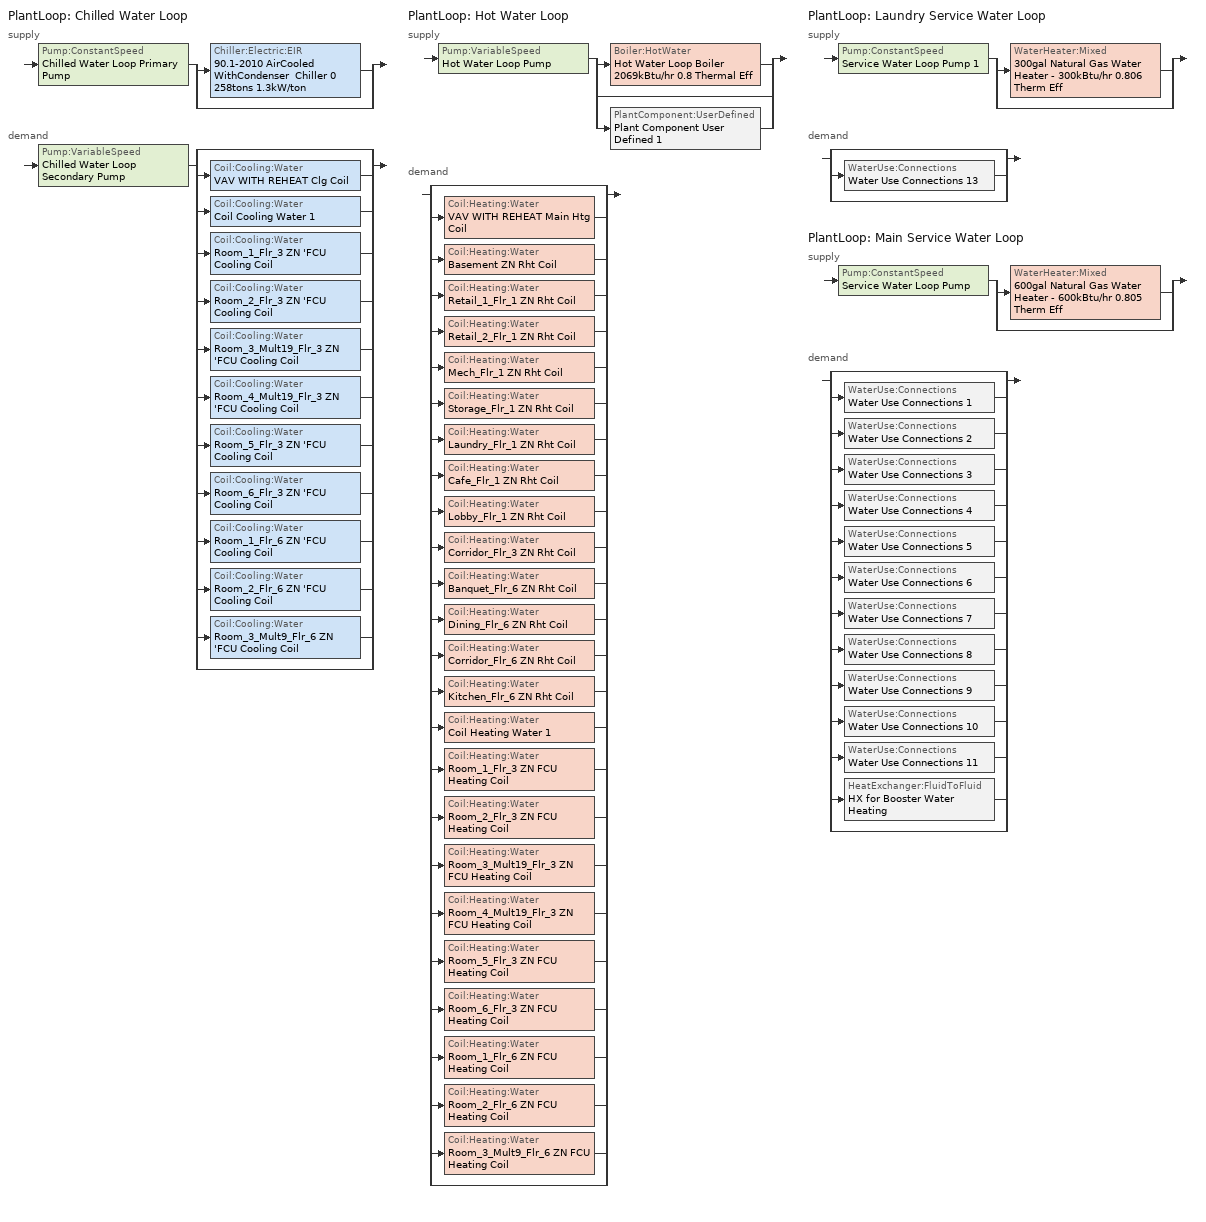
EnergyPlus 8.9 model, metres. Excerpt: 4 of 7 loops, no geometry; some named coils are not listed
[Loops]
PlantLoop 'Chilled Water Loop'
 supply: Pump:ConstantSpeed 'Chilled Water Loop Primary Pump' > split
  | Chiller:Electric:EIR '90.1-2010 AirCooled WithCondenser  Chiller 0 258tons 1.3kW/ton'
  | bypass
 demand: Pump:VariableSpeed 'Chilled Water Loop Secondary Pump' > split
  | bypass
  | Coil:Cooling:Water 'VAV WITH REHEAT Clg Coil'
  | Coil:Cooling:Water 'Coil Cooling Water 1'
  | Coil:Cooling:Water 'Room_1_Flr_3 ZN 'FCU Cooling Coil'
  | Coil:Cooling:Water 'Room_2_Flr_3 ZN 'FCU Cooling Coil'
  | Coil:Cooling:Water 'Room_3_Mult19_Flr_3 ZN 'FCU Cooling Coil'
  | Coil:Cooling:Water 'Room_4_Mult19_Flr_3 ZN 'FCU Cooling Coil'
  | Coil:Cooling:Water 'Room_5_Flr_3 ZN 'FCU Cooling Coil'
  | Coil:Cooling:Water 'Room_6_Flr_3 ZN 'FCU Cooling Coil'
  | Coil:Cooling:Water 'Room_1_Flr_6 ZN 'FCU Cooling Coil'
  | Coil:Cooling:Water 'Room_2_Flr_6 ZN 'FCU Cooling Coil'
  | Coil:Cooling:Water 'Room_3_Mult9_Flr_6 ZN 'FCU Cooling Coil'
  | bypass
PlantLoop 'Hot Water Loop'
 supply: Pump:VariableSpeed 'Hot Water Loop Pump' > split
  | Boiler:HotWater 'Hot Water Loop Boiler 2069kBtu/hr 0.8 Thermal Eff'
  | bypass
  | PlantComponent:UserDefined 'Plant Component User Defined 1'
 demand: split
  | bypass
  | Coil:Heating:Water 'VAV WITH REHEAT Main Htg Coil'
  | Coil:Heating:Water 'Basement ZN Rht Coil'
  | Coil:Heating:Water 'Retail_1_Flr_1 ZN Rht Coil'
  | Coil:Heating:Water 'Retail_2_Flr_1 ZN Rht Coil'
  | Coil:Heating:Water 'Mech_Flr_1 ZN Rht Coil'
  | Coil:Heating:Water 'Storage_Flr_1 ZN Rht Coil'
  | Coil:Heating:Water 'Laundry_Flr_1 ZN Rht Coil'
  | Coil:Heating:Water 'Cafe_Flr_1 ZN Rht Coil'
  | Coil:Heating:Water 'Lobby_Flr_1 ZN Rht Coil'
  | Coil:Heating:Water 'Corridor_Flr_3 ZN Rht Coil'
  | Coil:Heating:Water 'Banquet_Flr_6 ZN Rht Coil'
  | Coil:Heating:Water 'Dining_Flr_6 ZN Rht Coil'
  | Coil:Heating:Water 'Corridor_Flr_6 ZN Rht Coil'
  | Coil:Heating:Water 'Kitchen_Flr_6 ZN Rht Coil'
  | Coil:Heating:Water 'Coil Heating Water 1'
  | Coil:Heating:Water 'Room_1_Flr_3 ZN FCU Heating Coil'
  | Coil:Heating:Water 'Room_2_Flr_3 ZN FCU Heating Coil'
  | Coil:Heating:Water 'Room_3_Mult19_Flr_3 ZN FCU Heating Coil'
  | Coil:Heating:Water 'Room_4_Mult19_Flr_3 ZN FCU Heating Coil'
  | Coil:Heating:Water 'Room_5_Flr_3 ZN FCU Heating Coil'
  | Coil:Heating:Water 'Room_6_Flr_3 ZN FCU Heating Coil'
  | Coil:Heating:Water 'Room_1_Flr_6 ZN FCU Heating Coil'
  | Coil:Heating:Water 'Room_2_Flr_6 ZN FCU Heating Coil'
  | Coil:Heating:Water 'Room_3_Mult9_Flr_6 ZN FCU Heating Coil'
  | bypass
PlantLoop 'Laundry Service Water Loop'
 supply: Pump:ConstantSpeed 'Service Water Loop Pump 1' > split
  | WaterHeater:Mixed '300gal Natural Gas Water Heater - 300kBtu/hr 0.806 Therm Eff'
  | bypass
 demand: split
  | bypass
  | WaterUse:Connections 'Water Use Connections 13'
  | bypass
PlantLoop 'Main Service Water Loop'
 supply: Pump:ConstantSpeed 'Service Water Loop Pump' > split
  | WaterHeater:Mixed '600gal Natural Gas Water Heater - 600kBtu/hr 0.805 Therm Eff'
  | bypass
 demand: split
  | bypass
  | WaterUse:Connections 'Water Use Connections 1'
  | WaterUse:Connections 'Water Use Connections 2'
  | WaterUse:Connections 'Water Use Connections 3'
  | WaterUse:Connections 'Water Use Connections 4'
  | WaterUse:Connections 'Water Use Connections 5'
  | WaterUse:Connections 'Water Use Connections 6'
  | WaterUse:Connections 'Water Use Connections 7'
  | WaterUse:Connections 'Water Use Connections 8'
  | WaterUse:Connections 'Water Use Connections 9'
  | WaterUse:Connections 'Water Use Connections 10'
  | WaterUse:Connections 'Water Use Connections 11'
  | HeatExchanger:FluidToFluid 'HX for Booster Water Heating'
  | bypass
[Sizing:Plant] Sizing Option=NonCoincident; Zone Timesteps in Averaging Window=1; Coincident Sizing Factor Mode=None
Name | Loop Type | Design Loop Exit Temperature {C} | Loop Design Temperature Difference {deltaC}
Chilled Water Loop | Cooling | 6.66667 | 5.61111
Hot Water Loop | Heating | 60 | 11.1111
Laundry Service Water Loop; Main Service Water Loop | Heating | 60 | 5
[ZoneHVAC:FourPipeFanCoil] Availability Schedule=Always On Discrete; Capacity Control Method=CyclingFan; Maximum Supply Air Flow Rate {m3/s}=Autosize; Maximum Outdoor Air Flow Rate {m3/s}=0; Maximum Cold Water Flow Rate {m3/s}=Autosize; Maximum Hot Water Flow Rate {m3/s}=Autosize; Minimum Supply Air Temperature in Cooling Mode {C}=Autosize; Maximum Supply Air Temperature in Heating Mode {C}=Autosize
Name | Supply Air Fan | Cooling Coil | Heating Coil
Room_1_Flr_3 ZN FCU | Room_1_Flr_3 ZN Fan Coil fan | Room_1_Flr_3 ZN 'FCU Cooling Coil | Room_1_Flr_3 ZN FCU Heating Coil
Room_1_Flr_6 ZN FCU | Room_1_Flr_6 ZN Fan Coil fan | Room_1_Flr_6 ZN 'FCU Cooling Coil | Room_1_Flr_6 ZN FCU Heating Coil
Room_2_Flr_3 ZN FCU | Room_2_Flr_3 ZN Fan Coil fan | Room_2_Flr_3 ZN 'FCU Cooling Coil | Room_2_Flr_3 ZN FCU Heating Coil
Room_2_Flr_6 ZN FCU | Room_2_Flr_6 ZN Fan Coil fan | Room_2_Flr_6 ZN 'FCU Cooling Coil | Room_2_Flr_6 ZN FCU Heating Coil
Room_3_Mult19_Flr_3 ZN FCU | Room_3_Mult19_Flr_3 ZN Fan Coil fan | Room_3_Mult19_Flr_3 ZN 'FCU Cooling Coil | Room_3_Mult19_Flr_3 ZN FCU Heating Coil
Room_3_Mult9_Flr_6 ZN FCU | Room_3_Mult9_Flr_6 ZN Fan Coil fan | Room_3_Mult9_Flr_6 ZN 'FCU Cooling Coil | Room_3_Mult9_Flr_6 ZN FCU Heating Coil
Room_4_Mult19_Flr_3 ZN FCU | Room_4_Mult19_Flr_3 ZN Fan Coil fan | Room_4_Mult19_Flr_3 ZN 'FCU Cooling Coil | Room_4_Mult19_Flr_3 ZN FCU Heating Coil
Room_5_Flr_3 ZN FCU | Room_5_Flr_3 ZN Fan Coil fan | Room_5_Flr_3 ZN 'FCU Cooling Coil | Room_5_Flr_3 ZN FCU Heating Coil
Room_6_Flr_3 ZN FCU | Room_6_Flr_3 ZN Fan Coil fan | Room_6_Flr_3 ZN 'FCU Cooling Coil | Room_6_Flr_3 ZN FCU Heating Coil
[Fan:OnOff] Availability Schedule=Always On Discrete; Fan Total Efficiency=0.1595; Pressure Rise {Pa}=270.9; Maximum Flow Rate {m3/s}=Autosize; Motor Efficiency=0.29; Motor In Airstream Fraction=1
Name | Fan Power Ratio Function of Speed Ratio Curve | Fan Efficiency Ratio Function of Speed Ratio Curve
Room_1_Flr_3 ZN Fan Coil fan | Fan On Off Power Curve | Fan On Off Efficiency Curve
Room_1_Flr_6 ZN Fan Coil fan | Fan On Off Power Curve 6 | Fan On Off Efficiency Curve 6
Room_2_Flr_3 ZN Fan Coil fan | Fan On Off Power Curve 1 | Fan On Off Efficiency Curve 1
Room_2_Flr_6 ZN Fan Coil fan | Fan On Off Power Curve 7 | Fan On Off Efficiency Curve 7
Room_3_Mult19_Flr_3 ZN Fan Coil fan | Fan On Off Power Curve 2 | Fan On Off Efficiency Curve 2
Room_3_Mult9_Flr_6 ZN Fan Coil fan | Fan On Off Power Curve 8 | Fan On Off Efficiency Curve 8
Room_4_Mult19_Flr_3 ZN Fan Coil fan | Fan On Off Power Curve 3 | Fan On Off Efficiency Curve 3
Room_5_Flr_3 ZN Fan Coil fan | Fan On Off Power Curve 4 | Fan On Off Efficiency Curve 4
Room_6_Flr_3 ZN Fan Coil fan | Fan On Off Power Curve 5 | Fan On Off Efficiency Curve 5
[Coil:Cooling:Water] Availability Schedule=Always On Discrete; Design Water Flow Rate {m3/s}=Autosize; Design Air Flow Rate {m3/s}=Autosize; Design Inlet Water Temperature {C}=Autosize; Design Inlet Air Temperature {C}=Autosize; Design Outlet Air Temperature {C}=Autosize; Design Inlet Air Humidity Ratio {kgWater/kgDryAir}=Autosize; Design Outlet Air Humidity Ratio {kgWater/kgDryAir}=Autosize; Type of Analysis=SimpleAnalysis; Heat Exchanger Configuration=CrossFlow
Room_1_Flr_3 ZN 'FCU Cooling Coil; Room_1_Flr_6 ZN 'FCU Cooling Coil; Room_2_Flr_3 ZN 'FCU Cooling Coil; Room_2_Flr_6 ZN 'FCU Cooling Coil; Room_3_Mult19_Flr_3 ZN 'FCU Cooling Coil; Room_3_Mult9_Flr_6 ZN 'FCU Cooling Coil; Room_4_Mult19_Flr_3 ZN 'FCU Cooling Coil; Room_5_Flr_3 ZN 'FCU Cooling Coil; Room_6_Flr_3 ZN 'FCU Cooling Coil
[Coil:Heating:Water] Availability Schedule=Always On Discrete; U-Factor Times Area Value {W/K}=Autosize; Maximum Water Flow Rate {m3/s}=Autosize; Performance Input Method=UFactorTimesAreaAndDesignWaterFlowRate; Rated Capacity {W}=Autosize; Rated Ratio for Air and Water Convection=0.5
Name | Rated Inlet Water Temperature {C} | Rated Inlet Air Temperature {C} | Rated Outlet Water Temperature {C} | Rated Outlet Air Temperature {C}
Banquet_Flr_6 ZN Rht Coil; Basement ZN Rht Coil; Cafe_Flr_1 ZN Rht Coil; Corridor_Flr_3 ZN Rht Coil; Corridor_Flr_6 ZN Rht Coil; Dining_Flr_6 ZN Rht Coil; Kitchen_Flr_6 ZN Rht Coil; Laundry_Flr_1 ZN Rht Coil; Lobby_Flr_1 ZN Rht Coil; Mech_Flr_1 ZN Rht Coil; Retail_1_Flr_1 ZN Rht Coil; Retail_2_Flr_1 ZN Rht Coil; Storage_Flr_1 ZN Rht Coil | 82.2222 | 16.6667 | 71.1111 | 32.2222
Room_1_Flr_3 ZN FCU Heating Coil; Room_1_Flr_6 ZN FCU Heating Coil; Room_2_Flr_3 ZN FCU Heating Coil; Room_2_Flr_6 ZN FCU Heating Coil; Room_3_Mult19_Flr_3 ZN FCU Heating Coil; Room_3_Mult9_Flr_6 ZN FCU Heating Coil; Room_4_Mult19_Flr_3 ZN FCU Heating Coil; Room_5_Flr_3 ZN FCU Heating Coil; Room_6_Flr_3 ZN FCU Heating Coil | 82.2 | 16.6 | 71.1 | 32.2
[Pump:VariableSpeed] Design Maximum Flow Rate {m3/s}=Autosize; Design Power Consumption {W}=Autosize; Fraction of Motor Inefficiencies to Fluid Stream=0; Coefficient 1 of the Part Load Performance Curve=0; Design Minimum Flow Rate {m3/s}=0; Pump Control Type=Intermittent; Skin Loss Radiative Fraction=0.5; Design Power Sizing Method=PowerPerFlowPerPressure; Design Electric Power per Unit Flow Rate {W/(m3/s)}=348701.1; Design Shaft Power per Unit Flow Rate per Unit Head {W/((m3/s)-Pa)}=1.28205; Design Minimum Flow Rate Fraction=0
Name | Design Pump Head {Pa} | Motor Efficiency | Coefficient 2 of the Part Load Performance Curve | Coefficient 3 of the Part Load Performance Curve | Coefficient 4 of the Part Load Performance Curve
Chilled Water Loop Secondary Pump | 134508 | 0.917 | 0.0205 | 0.4101 | 0.5753
Hot Water Loop Pump | 179344 | 0.895 | 1 | 0 | 0
[Pump:ConstantSpeed] Design Flow Rate {m3/s}=Autosize; Design Power Consumption {W}=Autosize; Fraction of Motor Inefficiencies to Fluid Stream=0; Pump Control Type=Intermittent; Design Power Sizing Method=PowerPerFlowPerPressure; Design Electric Power per Unit Flow Rate {W/(m3/s)}=348701.1; Design Shaft Power per Unit Flow Rate per Unit Head {W/((m3/s)-Pa)}=1.28205
Name | Design Pump Head {Pa} | Motor Efficiency
Chilled Water Loop Primary Pump | 44836 | 0.895
Service Water Loop Pump 1 | 0.001 | 0.855
Service Water Loop Pump | 29891 | 0.855
[Boiler:HotWater]
Hot Water Loop Boiler 2069kBtu/hr 0.8 Thermal Eff: Fuel Type=NaturalGas; Nominal Capacity {W}=Autosize; Nominal Thermal Efficiency=0.8; Efficiency Curve Temperature Evaluation Variable=LeavingBoiler; Normalized Boiler Efficiency Curve=Boiler with No Minimum Turndown; Design Water Outlet Temperature {C}=81; Design Water Flow Rate {m3/s}=Autosize; Minimum Part Load Ratio=0; Maximum Part Load Ratio=1.2; Optimum Part Load Ratio=1; Water Outlet Upper Temperature Limit {C}=95; Boiler Flow Mode=LeavingSetpointModulated; Parasitic Electric Load {W}=0; Sizing Factor=1.2
[Chiller:Electric:EIR]
90.1-2010 AirCooled WithCondenser  Chiller 0 258tons 1.3kW/ton: Reference Capacity {W}=Autosize; Reference COP {W/W}=2.80239; Reference Leaving Chilled Water Temperature {C}=6.66667; Reference Entering Condenser Fluid Temperature {C}=35; Reference Chilled Water Flow Rate {m3/s}=Autosize; Reference Condenser Fluid Flow Rate {m3/s}=Autosize; Cooling Capacity Function of Temperature Curve=AirCooled_Chiller_2010_PathA_CAPFT; Electric Input to Cooling Output Ratio Function of Temperature Curve=AirCooled_Chiller_2010_PathA_EIRFT; Electric Input to Cooling Output Ratio Function of Part Load Ratio Curve=AirCooled_Chiller_AllCapacities_2004_2010_EIRFPLR; Minimum Part Load Ratio=0.15; Maximum Part Load Ratio=1; Optimum Part Load Ratio=1; Minimum Unloading Ratio=0.25; Condenser Type=AirCooled; Condenser Fan Power Ratio {W/W}=0; Fraction of Compressor Electric Consumption Rejected by Condenser=1; Leaving Chilled Water Lower Temperature Limit {C}=2.22222; Chiller Flow Mode=ConstantFlow; Sizing Factor=1
[HeatExchanger:FluidToFluid]
HX for Booster Water Heating: Loop Demand Side Design Flow Rate {m3/s}=Autosize; Loop Supply Side Design Flow Rate {m3/s}=Autosize; Heat Exchange Model Type=Ideal; Heat Exchanger U-Factor Times Area Value {W/K}=Autosize; Control Type=UncontrolledOn; Minimum Temperature Difference to Activate Heat Exchanger {deltaC}=0.01; Heat Transfer Metering End Use Type=LoopToLoop; Component Override Cooling Control Temperature Mode=Loop; Sizing Factor=1; Operation Minimum Temperature Limit {C}=0; Operation Maximum Temperature Limit {C}=100
[WaterHeater:Mixed] Deadband Temperature Difference {deltaC}=2; Maximum Temperature Limit {C}=82.2222; Heater Control Type=Cycle; Heater Ignition Minimum Flow Rate {m3/s}=0; Heater Ignition Delay {s}=0; Heater Fuel Type=NaturalGas; Off Cycle Parasitic Fuel Type=NaturalGas; Off Cycle Parasitic Heat Fraction to Tank=0.8; On Cycle Parasitic Fuel Type=NaturalGas; On Cycle Parasitic Heat Fraction to Tank=0; Ambient Temperature Indicator=Schedule; Off Cycle Loss Fraction to Zone=1; On Cycle Loss Fraction to Zone=1; Use Side Effectiveness=1; Source Side Effectiveness=1; Use Side Design Flow Rate {m3/s}=Autosize; Source Side Design Flow Rate {m3/s}=Autosize; Indirect Water Heating Recovery Time {hr}=1.5; Source Side Flow Control Mode=IndirectHeatPrimarySetpoint
Name | Tank Volume {m3} | Setpoint Temperature Schedule | Heater Maximum Capacity {W} | Heater Thermal Efficiency | Off Cycle Parasitic Fuel Consumption Rate {W} | On Cycle Parasitic Fuel Consumption Rate {W} | Ambient Temperature Schedule | Off Cycle Loss Coefficient to Ambient Temperature {W/K} | On Cycle Loss Coefficient to Ambient Temperature {W/K}
300gal Natural Gas Water Heater - 300kBtu/hr 0.806 Therm Eff | 1.13562 | Service Water Loop Temp - 140F 1 | 87921.3 | 0.806081 | 0 | 0 | Water Heater Ambient Temp Schedule - 70F 2 | 13.7474 | 13.7474
600gal Natural Gas Water Heater - 600kBtu/hr 0.805 Therm Eff | 2.27125 | Service Water Loop Temp - 140F | 175843 | 0.804593 | 2301 | 2301 | Water Heater Ambient Temp Schedule - 70F | 20.7661 | 20.7661
[PlantLoop] Fluid Type=Water; Maximum Loop Flow Rate {m3/s}=Autosize; Minimum Loop Flow Rate {m3/s}=0; Plant Loop Volume {m3}=Autocalculate; Plant Loop Demand Calculation Scheme=SingleSetpoint
Name | Plant Equipment Operation Scheme | Maximum Loop Temperature {C} | Minimum Loop Temperature {C} | Load Distribution Scheme | Common Pipe Simulation
Chilled Water Loop | Chilled Water Loop Operation Schemes | 98 | 1 | Optimal | CommonPipe
Hot Water Loop | Hot Water Loop Operation Schemes | 100 | 10 | SequentialLoad
Laundry Service Water Loop | Laundry Service Water Loop Operation Schemes | 60 | 10 | Optimal
Main Service Water Loop | Main Service Water Loop Operation Schemes | 60 | 10 | Optimal
[PlantEquipmentList]
Chilled Water Loop Cooling Equipment List: 90.1-2010 AirCooled WithCondenser  Chiller 0 258tons 1.3kW/ton
Plant Equipment Operation Heating Load 1 equipment list 1: Plant Component User Defined 1, Hot Water Loop Boiler 2069kBtu/hr 0.8 Thermal Eff
Laundry Service Water Loop Heating Equipment List: 300gal Natural Gas Water Heater - 300kBtu/hr 0.806 Therm Eff
Main Service Water Loop Heating Equipment List: 600gal Natural Gas Water Heater - 600kBtu/hr 0.805 Therm Eff
Service Water Loop Heating Equipment List: HX for Booster Water Heating, 6.0gal Electricity Booster Water Heater - 27kBtu/hr 1.0 Therm Eff
[PlantEquipmentOperation:CoolingLoad]
Chilled Water Loop Cooling Operation Scheme: Load Range 1 Lower Limit {W}=0; Load Range 1 Upper Limit {W}=1000000000; Range 1 Equipment List=Chilled Water Loop Cooling Equipment List
[PlantEquipmentOperation:HeatingLoad] Load Range 1 Lower Limit {W}=0
Name | Load Range 1 Upper Limit {W} | Range 1 Equipment List
Plant Equipment Operation Heating Load 1 | 10000000000000 | Plant Equipment Operation Heating Load 1 equipment list 1
Laundry Service Water Loop Heating Operation Scheme | 1000000000 | Laundry Service Water Loop Heating Equipment List
Main Service Water Loop Heating Operation Scheme | 1000000000 | Main Service Water Loop Heating Equipment List
Service Water Loop Heating Operation Scheme | 1000000000 | Service Water Loop Heating Equipment List
[PlantEquipmentOperationSchemes] Control Scheme 1 Schedule=Always On Discrete
Name | Control Scheme 1
Chilled Water Loop Operation Schemes | Chilled Water Loop Cooling Operation Scheme
Hot Water Loop Operation Schemes | Plant Equipment Operation Heating Load 1
Laundry Service Water Loop Operation Schemes | Laundry Service Water Loop Heating Operation Scheme
Main Service Water Loop Operation Schemes | Main Service Water Loop Heating Operation Scheme
[EnergyManagementSystem:Actuator] Actuated Component Unique=Plant Component User Defined 1; Actuated Component Type=Plant Connection 1
Name | Actuated Component Control Type
PCUD_Cap_Max | Maximum Loading Capacity
PCUD_Cap_Min | Minimum Loading Capacity
PCUD_Cap_Opt | Optimal Loading Capacity
PCUD_Mdot_Max | Maximum Mass Flow Rate
PCUD_Mdot_Min | Minimum Mass Flow Rate
PCUD_Mdot_Request | Mass Flow Rate
PCUD_Tout | Outlet Temperature
PCUD_Vdot_Design | Design Volume Flow Rate
[EnergyManagementSystem:ProgramCallingManager]
PCUD_InitProgramCallingManager: UserDefinedComponentModel; PCUD_InitProgram
PCUD_SimProgramCallingManager: UserDefinedComponentModel; PCUD_SimProgram
[EnergyManagementSystem:Program]
PCUD_InitProgram: SET LoopExitTemp = 82.22; SET LoopDeltaTemp = 4.0; SET CP = @CPCW LoopExitTemp; SET rho = @RhoH2O LoopExitTemp; SET PCUD_Vdot_Design = 0.5; SET PCUD_Mdot_Min = 0.0; SET PCUD_Mdot_Max = PCUD_Vdot_Design * rho; SET PCUD_Cap = CP * rho * LoopDeltaTemp * 0.5; SET PCUD_Cap_Min = 0.0; SET PCUD_Cap_Max = PCUD_Cap; SET PCUD_Cap_Opt = 0.9 * PCUD_Cap
PCUD_SimProgram: SET dummy = PCUD_Tin; SET PCUD_Tout = 82.22; Set PCUD_Tout = PCUD_Tin + (Qdot / (0.5 * 4181.0)); SET PCUD_Mdot_Request = 0.5
[EnergyManagementSystem:InternalVariable]
PCUD_Tin: Internal Data Index Key=Plant Component User Defined 1; Internal Data Type=Inlet Temperature for Plant Connection 1
[PlantComponent:UserDefined]
Plant Component User Defined 1: Number of Plant Loop Connections=1; Plant Connection 1 Loading Mode=MeetsLoadWithNominalCapacityHiOutLimit; Plant Connection 1 Loop Flow Request Mode=NeedsFlowIfLoopOn; Plant Connection 1 Initialization Program Calling Manager=PCUD_InitProgramCallingManager; Plant Connection 1 Simulation Program Calling Manager=PCUD_SimProgramCallingManager
[SetpointManager:Scheduled] Control Variable=Temperature
Name | Schedule
Chilled water loop setpoint manager | Chilled Water Loop Temp - 44F
Hot water loop setpoint manager | Hot Water Loop Temp - 140F
Service hot water setpoint manager 1 | Service Water Loop Temp - 140F 1
Service hot water setpoint manager | Service Water Loop Temp - 140F
Hot water booster setpoint manager | Service Water Booster Temp - 180.00000000000006F
[WaterUse:Equipment]
Name | Peak Flow Rate {m3/s} | Flow Rate Fraction Schedule | Target Temperature Schedule | Sensible Fraction Schedule | Latent Fraction Schedule
Laundry Service Water Use 30.6gal/min | 0.00193056 | HotelLarge LAUNDRY_SWH_SCH | Mixed Water At Faucet Temp - 140F | Fraction Sensible - 0.2 | Fraction Latent - 0.05
Room_1_flr_3 Service Water Use 0.08gal/min | 5.25789e-06 | HotelLarge GuestRoom_SWH_Sch | Schedule Ruleset 5 | Schedule Ruleset 3 | Schedule Ruleset 4
Room_2_flr_3 Service Water Use 0.08gal/min | 5.25727e-06 | HotelLarge GuestRoom_SWH_Sch | Schedule Ruleset 8 | Schedule Ruleset 6 | Schedule Ruleset 7
Room_5_flr_3 Service Water Use 0.08gal/min | 5.25789e-06 | HotelLarge GuestRoom_SWH_Sch | Schedule Ruleset 11 | Schedule Ruleset 9 | Schedule Ruleset 10
Room_6_flr_3 Service Water Use 0.08gal/min | 5.25727e-06 | HotelLarge GuestRoom_SWH_Sch | Schedule Ruleset 14 | Schedule Ruleset 12 | Schedule Ruleset 13
Room_3_mult19_flr_3 Service Water Use 1.58gal/min | 9.98824e-05 | HotelLarge GuestRoom_SWH_Sch | Schedule Ruleset 17 | Schedule Ruleset 15 | Schedule Ruleset 16
Room_4_mult19_flr_3 Service Water Use 1.58gal/min | 9.99097e-05 | HotelLarge GuestRoom_SWH_Sch | Schedule Ruleset 20 | Schedule Ruleset 18 | Schedule Ruleset 19
Room_1_flr_6 Service Water Use 0.02gal/min | 1.31447e-06 | HotelLarge GuestRoom_SWH_Sch | Schedule Ruleset 23 | Schedule Ruleset 21 | Schedule Ruleset 22
Room_2_flr_6 Service Water Use 0.02gal/min | 1.31432e-06 | HotelLarge GuestRoom_SWH_Sch | Schedule Ruleset 26 | Schedule Ruleset 24 | Schedule Ruleset 25
Room_3_mult9_flr_6 Service Water Use 0.19gal/min | 1.18314e-05 | HotelLarge GuestRoom_SWH_Sch | Schedule Ruleset 29 | Schedule Ruleset 27 | Schedule Ruleset 28
Kitchen_flr_6 Service Water Use 2.22gal/min | 0.000139845 | HotelLarge BLDG_SWH_SCH | Schedule Ruleset 32 | Schedule Ruleset 30 | Schedule Ruleset 31
Laundry_flr_1 Service Water Use 2.61gal/min | 0.000164667 | HotelLarge LaundryRoom_SWH_Sch_Post2004 | Schedule Ruleset 35 | Schedule Ruleset 33 | Schedule Ruleset 34
[WaterUse:Connections]
Name | Water Use Equipment 1
Water Use Connections 13 | Laundry Service Water Use 30.6gal/min
Water Use Connections 1 | Room_1_flr_3 Service Water Use 0.08gal/min
Water Use Connections 2 | Room_2_flr_3 Service Water Use 0.08gal/min
Water Use Connections 3 | Room_5_flr_3 Service Water Use 0.08gal/min
Water Use Connections 4 | Room_6_flr_3 Service Water Use 0.08gal/min
Water Use Connections 5 | Room_3_mult19_flr_3 Service Water Use 1.58gal/min
Water Use Connections 6 | Room_4_mult19_flr_3 Service Water Use 1.58gal/min
Water Use Connections 7 | Room_1_flr_6 Service Water Use 0.02gal/min
Water Use Connections 8 | Room_2_flr_6 Service Water Use 0.02gal/min
Water Use Connections 9 | Room_3_mult9_flr_6 Service Water Use 0.19gal/min
Water Use Connections 10 | Kitchen_flr_6 Service Water Use 2.22gal/min
Water Use Connections 11 | Laundry_flr_1 Service Water Use 2.61gal/min
[Schedule:Day:Interval]
Chilled Water Loop Temp - 44F Default: No, 24:00, 6.66667
Hot Water Loop Temp - 140F Default; Schedule Day 105; Schedule Day 61; Schedule Day 66; Schedule Day 69; Schedule Day 72; Schedule Day 75; Schedule Day 78; Schedule Day 81; Schedule Day 84; Schedule Day 87; Schedule Day 90; Schedule Day 95; Service Water Loop Temp - 140F Default; Service Water Loop Temp - 140F Default 1: No, 24:00, 60
HotelLarge BLDG_SWH_SCH Default: No, 01:00, 0.25, 05:00, 0.2, 06:00, 0.3, 09:00, 0.5, 10:00, 0.55, 12:00, 0.5, 14:00, 0.4, 17:00, 0.3, 18:00, 0.4, 20:00, 0.5, 21:00, 0.4, 22:00, 0.5, 23:00, 0.4, 24:00, 0.2
HotelLarge BLDG_SWH_SCH SmrDsn|Wkdy Day; HotelLarge BLDG_SWH_SCH Summer Design Day: No, 01:00, 0.2, 04:00, 0.15, 05:00, 0.2, 06:00, 0.25, 07:00, 0.5, 08:00, 0.6, 09:00, 0.55, 10:00, 0.45, 11:00, 0.4, 12:00, 0.45, 13:00, 0.4, 14:00, 0.35, 17:00, 0.3, 18:00, 0.4, 19:00, 0.55, 20:00, 0.6, 21:00, 0.5, 22:00, 0.55, 23:00, 0.45, 24:00, 0.25
HotelLarge BLDG_SWH_SCH Winter Design Day; HotelLarge BLDG_SWH_SCH WntrDsn|Sat Day: No, 01:00, 0.2, 04:00, 0.15, 05:00, 0.2, 06:00, 0.25, 07:00, 0.4, 10:00, 0.5, 11:00, 0.45, 13:00, 0.5, 14:00, 0.45, 16:00, 0.4, 17:00, 0.35, 18:00, 0.4, 20:00, 0.55, 21:00, 0.5, 22:00, 0.55, 23:00, 0.4, 24:00, 0.3
HotelLarge GuestRoom_SWH_Sch Default; HotelLarge GuestRoom_SWH_Sch Summer Design Day; HotelLarge GuestRoom_SWH_Sch Winter Design Day: No, 01:00, 0.2, 04:00, 0.15, 05:00, 0.2, 06:00, 0.25, 07:00, 0.35, 08:00, 0.6, 09:00, 0.8, 10:00, 0.55, 11:00, 0.4, 12:00, 0.3, 17:00, 0.2, 18:00, 0.25, 19:00, 0.3, 22:00, 0.4, 23:00, 0.6, 24:00, 0.35
HotelLarge GuestRoom_SWH_Sch Wkdy Day: No, 01:00, 0.2, 04:00, 0.15, 05:00, 0.2, 06:00, 0.35, 07:00, 0.6, 08:00, 0.8, 09:00, 0.55, 10:00, 0.4, 11:00, 0.3, 17:00, 0.2, 18:00, 0.3, 19:00, 0.55, 21:00, 0.4, 22:00, 0.6, 23:00, 0.45, 24:00, 0.25
HotelLarge LaundryRoom_SWH_Sch_Post2004 Default; HotelLarge LaundryRoom_SWH_Sch_Post2004 Summer Design Day; HotelLarge LaundryRoom_SWH_Sch_Post2004 Winter Design Day; HotelLarge LAUNDRY_SWH_SCH Default; HotelLarge LAUNDRY_SWH_SCH Summer Design Day; HotelLarge LAUNDRY_SWH_SCH Winter Design Day: No, 17:00, 0, 24:00, 1
Schedule Day 103; Schedule Day 59; Schedule Day 64; Schedule Day 67; Schedule Day 70; Schedule Day 73; Schedule Day 76; Schedule Day 79; Schedule Day 82; Schedule Day 85; Schedule Day 88; Schedule Day 93: No, 24:00, 0.2
Schedule Day 104; Schedule Day 60; Schedule Day 65; Schedule Day 68; Schedule Day 71; Schedule Day 74; Schedule Day 77; Schedule Day 80; Schedule Day 83; Schedule Day 86; Schedule Day 89; Schedule Day 94: No, 24:00, 0.05
Service Water Booster Temp - 180.00000000000006F Default: No, 24:00, 82.2222
Water Heater Ambient Temp Schedule - 70F Default; Water Heater Ambient Temp Schedule - 70F Default 2: No, 24:00, 21.1111
[Schedule:Week:Daily]
Schedule:Week:Daily {921bbbe0-1cd7-49cc-9a85-8097fb4e2f57}: Chilled Water Loop Temp - 44F Default, Chilled Water Loop Temp - 44F Default, Chilled Water Loop Temp - 44F Default, Chilled Water Loop Temp - 44F Default, Chilled Water Loop Temp - 44F Default, Chilled Water Loop Temp - 44F Default, Chilled Water Loop Temp - 44F Default, Chilled Water Loop Temp - 44F Default, Chilled Water Loop Temp - 44F Default, Chilled Water Loop Temp - 44F Default, Chilled Water Loop Temp - 44F Default, Chilled Water Loop Temp - 44F Default
Schedule:Week:Daily {4994c44c-1431-4808-b85a-c90647b90d97}: Schedule Day 104, Schedule Day 104, Schedule Day 104, Schedule Day 104, Schedule Day 104, Schedule Day 104, Schedule Day 104, Schedule Day 104, Schedule Day 104, Schedule Day 104, Schedule Day 104, Schedule Day 104
Schedule:Week:Daily {2dde6f40-5489-4619-9d84-98a6c4fc126e}: Schedule Day 103, Schedule Day 103, Schedule Day 103, Schedule Day 103, Schedule Day 103, Schedule Day 103, Schedule Day 103, Schedule Day 103, Schedule Day 103, Schedule Day 103, Schedule Day 103, Schedule Day 103
Schedule:Week:Daily {a630d3a2-d8d5-4800-986f-a4a8ff21759e}: Hot Water Loop Temp - 140F Default, Hot Water Loop Temp - 140F Default, Hot Water Loop Temp - 140F Default, Hot Water Loop Temp - 140F Default, Hot Water Loop Temp - 140F Default, Hot Water Loop Temp - 140F Default, Hot Water Loop Temp - 140F Default, Hot Water Loop Temp - 140F Default, Hot Water Loop Temp - 140F Default, Hot Water Loop Temp - 140F Default, Hot Water Loop Temp - 140F Default, Hot Water Loop Temp - 140F Default
Schedule:Week:Daily {0f8549b2-e5d5-4ee6-88a5-c48c651e08bf}: HotelLarge BLDG_SWH_SCH Default, HotelLarge BLDG_SWH_SCH SmrDsn|Wkdy Day, HotelLarge BLDG_SWH_SCH SmrDsn|Wkdy Day, HotelLarge BLDG_SWH_SCH SmrDsn|Wkdy Day, HotelLarge BLDG_SWH_SCH SmrDsn|Wkdy Day, HotelLarge BLDG_SWH_SCH SmrDsn|Wkdy Day, HotelLarge BLDG_SWH_SCH WntrDsn|Sat Day, HotelLarge BLDG_SWH_SCH Default, HotelLarge BLDG_SWH_SCH Summer Design Day, HotelLarge BLDG_SWH_SCH Winter Design Day, HotelLarge BLDG_SWH_SCH Default, HotelLarge BLDG_SWH_SCH Default
Schedule:Week:Daily {723b6abe-1ad0-4d02-b634-65bb4acb8a24}: HotelLarge GuestRoom_SWH_Sch Default, HotelLarge GuestRoom_SWH_Sch Wkdy Day, HotelLarge GuestRoom_SWH_Sch Wkdy Day, HotelLarge GuestRoom_SWH_Sch Wkdy Day, HotelLarge GuestRoom_SWH_Sch Wkdy Day, HotelLarge GuestRoom_SWH_Sch Wkdy Day, HotelLarge GuestRoom_SWH_Sch Default, HotelLarge GuestRoom_SWH_Sch Default, HotelLarge GuestRoom_SWH_Sch Summer Design Day, HotelLarge GuestRoom_SWH_Sch Winter Design Day, HotelLarge GuestRoom_SWH_Sch Default, HotelLarge GuestRoom_SWH_Sch Default
Schedule:Week:Daily {5a70df58-8307-4c25-991f-fd06baf534d0}: HotelLarge LaundryRoom_SWH_Sch_Post2004 Default, HotelLarge LaundryRoom_SWH_Sch_Post2004 Default, HotelLarge LaundryRoom_SWH_Sch_Post2004 Default, HotelLarge LaundryRoom_SWH_Sch_Post2004 Default, HotelLarge LaundryRoom_SWH_Sch_Post2004 Default, HotelLarge LaundryRoom_SWH_Sch_Post2004 Default, HotelLarge LaundryRoom_SWH_Sch_Post2004 Default, HotelLarge LaundryRoom_SWH_Sch_Post2004 Default, HotelLarge LaundryRoom_SWH_Sch_Post2004 Summer Design Day, HotelLarge LaundryRoom_SWH_Sch_Post2004 Winter Design Day, HotelLarge LaundryRoom_SWH_Sch_Post2004 Default, HotelLarge LaundryRoom_SWH_Sch_Post2004 Default
Schedule:Week:Daily {a9a4d25b-4439-4882-b248-c4314c470c3e}: HotelLarge LAUNDRY_SWH_SCH Default, HotelLarge LAUNDRY_SWH_SCH Default, HotelLarge LAUNDRY_SWH_SCH Default, HotelLarge LAUNDRY_SWH_SCH Default, HotelLarge LAUNDRY_SWH_SCH Default, HotelLarge LAUNDRY_SWH_SCH Default, HotelLarge LAUNDRY_SWH_SCH Default, HotelLarge LAUNDRY_SWH_SCH Default, HotelLarge LAUNDRY_SWH_SCH Summer Design Day, HotelLarge LAUNDRY_SWH_SCH Winter Design Day, HotelLarge LAUNDRY_SWH_SCH Default, HotelLarge LAUNDRY_SWH_SCH Default
Schedule:Week:Daily {cf3815c5-79ab-425b-b6d6-88b6eb36d689}: Schedule Day 105, Schedule Day 105, Schedule Day 105, Schedule Day 105, Schedule Day 105, Schedule Day 105, Schedule Day 105, Schedule Day 105, Schedule Day 105, Schedule Day 105, Schedule Day 105, Schedule Day 105
Schedule:Week:Daily {4b491393-78ea-4ac0-8146-9c4d1838ab93}: Schedule Day 68, Schedule Day 68, Schedule Day 68, Schedule Day 68, Schedule Day 68, Schedule Day 68, Schedule Day 68, Schedule Day 68, Schedule Day 68, Schedule Day 68, Schedule Day 68, Schedule Day 68
Schedule:Week:Daily {6fb32c3d-00af-4119-84ad-2fc136ad1a27}: Schedule Day 69, Schedule Day 69, Schedule Day 69, Schedule Day 69, Schedule Day 69, Schedule Day 69, Schedule Day 69, Schedule Day 69, Schedule Day 69, Schedule Day 69, Schedule Day 69, Schedule Day 69
Schedule:Week:Daily {a3cd5269-e976-458e-b550-8036831af54d}: Schedule Day 70, Schedule Day 70, Schedule Day 70, Schedule Day 70, Schedule Day 70, Schedule Day 70, Schedule Day 70, Schedule Day 70, Schedule Day 70, Schedule Day 70, Schedule Day 70, Schedule Day 70
Schedule:Week:Daily {6f58b614-6788-4659-8149-4f20ff293570}: Schedule Day 71, Schedule Day 71, Schedule Day 71, Schedule Day 71, Schedule Day 71, Schedule Day 71, Schedule Day 71, Schedule Day 71, Schedule Day 71, Schedule Day 71, Schedule Day 71, Schedule Day 71
Schedule:Week:Daily {b1f3b787-b1cc-4df0-9cb9-c0ef7906aa0a}: Schedule Day 72, Schedule Day 72, Schedule Day 72, Schedule Day 72, Schedule Day 72, Schedule Day 72, Schedule Day 72, Schedule Day 72, Schedule Day 72, Schedule Day 72, Schedule Day 72, Schedule Day 72
Schedule:Week:Daily {929ccd84-76f7-449e-9d86-1d461e5f27ba}: Schedule Day 73, Schedule Day 73, Schedule Day 73, Schedule Day 73, Schedule Day 73, Schedule Day 73, Schedule Day 73, Schedule Day 73, Schedule Day 73, Schedule Day 73, Schedule Day 73, Schedule Day 73
Schedule:Week:Daily {96ebc8dd-b61e-49bf-ac60-2252d19d064d}: Schedule Day 74, Schedule Day 74, Schedule Day 74, Schedule Day 74, Schedule Day 74, Schedule Day 74, Schedule Day 74, Schedule Day 74, Schedule Day 74, Schedule Day 74, Schedule Day 74, Schedule Day 74
Schedule:Week:Daily {f449600e-e98a-4fc5-83a9-5120642131f6}: Schedule Day 75, Schedule Day 75, Schedule Day 75, Schedule Day 75, Schedule Day 75, Schedule Day 75, Schedule Day 75, Schedule Day 75, Schedule Day 75, Schedule Day 75, Schedule Day 75, Schedule Day 75
Schedule:Week:Daily {8979052f-6c95-4292-b36d-a30803ea7fe9}: Schedule Day 76, Schedule Day 76, Schedule Day 76, Schedule Day 76, Schedule Day 76, Schedule Day 76, Schedule Day 76, Schedule Day 76, Schedule Day 76, Schedule Day 76, Schedule Day 76, Schedule Day 76
Schedule:Week:Daily {c51ed05e-42f6-44eb-881b-28186c40f30d}: Schedule Day 77, Schedule Day 77, Schedule Day 77, Schedule Day 77, Schedule Day 77, Schedule Day 77, Schedule Day 77, Schedule Day 77, Schedule Day 77, Schedule Day 77, Schedule Day 77, Schedule Day 77
Schedule:Week:Daily {c9439550-6646-4ee6-903c-d5e40d55a25c}: Schedule Day 78, Schedule Day 78, Schedule Day 78, Schedule Day 78, Schedule Day 78, Schedule Day 78, Schedule Day 78, Schedule Day 78, Schedule Day 78, Schedule Day 78, Schedule Day 78, Schedule Day 78
Schedule:Week:Daily {fa2a90f6-9cd7-4d6a-8747-7872a6bded6d}: Schedule Day 79, Schedule Day 79, Schedule Day 79, Schedule Day 79, Schedule Day 79, Schedule Day 79, Schedule Day 79, Schedule Day 79, Schedule Day 79, Schedule Day 79, Schedule Day 79, Schedule Day 79
Schedule:Week:Daily {62842380-f9a0-475c-8c9c-be3ff58cf57a}: Schedule Day 80, Schedule Day 80, Schedule Day 80, Schedule Day 80, Schedule Day 80, Schedule Day 80, Schedule Day 80, Schedule Day 80, Schedule Day 80, Schedule Day 80, Schedule Day 80, Schedule Day 80
Schedule:Week:Daily {618e5346-9296-45ec-8cf4-bc378e3b768e}: Schedule Day 81, Schedule Day 81, Schedule Day 81, Schedule Day 81, Schedule Day 81, Schedule Day 81, Schedule Day 81, Schedule Day 81, Schedule Day 81, Schedule Day 81, Schedule Day 81, Schedule Day 81
Schedule:Week:Daily {e836a93a-6aad-4c69-9092-eb270ec66fa8}: Schedule Day 82, Schedule Day 82, Schedule Day 82, Schedule Day 82, Schedule Day 82, Schedule Day 82, Schedule Day 82, Schedule Day 82, Schedule Day 82, Schedule Day 82, Schedule Day 82, Schedule Day 82
Schedule:Week:Daily {018657a6-01d6-40d7-969c-9d4664e2fde6}: Schedule Day 83, Schedule Day 83, Schedule Day 83, Schedule Day 83, Schedule Day 83, Schedule Day 83, Schedule Day 83, Schedule Day 83, Schedule Day 83, Schedule Day 83, Schedule Day 83, Schedule Day 83
Schedule:Week:Daily {06659a31-f975-4a72-9cc9-7acdc3f770bc}: Schedule Day 84, Schedule Day 84, Schedule Day 84, Schedule Day 84, Schedule Day 84, Schedule Day 84, Schedule Day 84, Schedule Day 84, Schedule Day 84, Schedule Day 84, Schedule Day 84, Schedule Day 84
Schedule:Week:Daily {871b6db5-4fd1-42fb-a0e2-c414ffa430e1}: Schedule Day 85, Schedule Day 85, Schedule Day 85, Schedule Day 85, Schedule Day 85, Schedule Day 85, Schedule Day 85, Schedule Day 85, Schedule Day 85, Schedule Day 85, Schedule Day 85, Schedule Day 85
Schedule:Week:Daily {dfccf47b-ee86-4070-ae00-2ee5c0d464d6}: Schedule Day 86, Schedule Day 86, Schedule Day 86, Schedule Day 86, Schedule Day 86, Schedule Day 86, Schedule Day 86, Schedule Day 86, Schedule Day 86, Schedule Day 86, Schedule Day 86, Schedule Day 86
Schedule:Week:Daily {9d2e0523-87e6-4d51-a5f9-92cd0dbe2666}: Schedule Day 87, Schedule Day 87, Schedule Day 87, Schedule Day 87, Schedule Day 87, Schedule Day 87, Schedule Day 87, Schedule Day 87, Schedule Day 87, Schedule Day 87, Schedule Day 87, Schedule Day 87
Schedule:Week:Daily {5c9eb23c-9f02-4a00-a310-aa1d8dd91783}: Schedule Day 59, Schedule Day 59, Schedule Day 59, Schedule Day 59, Schedule Day 59, Schedule Day 59, Schedule Day 59, Schedule Day 59, Schedule Day 59, Schedule Day 59, Schedule Day 59, Schedule Day 59
Schedule:Week:Daily {f4aefb91-80f5-4b91-ab37-37fd670a9a5b}: Schedule Day 88, Schedule Day 88, Schedule Day 88, Schedule Day 88, Schedule Day 88, Schedule Day 88, Schedule Day 88, Schedule Day 88, Schedule Day 88, Schedule Day 88, Schedule Day 88, Schedule Day 88
Schedule:Week:Daily {d90ec573-6a5e-4d7a-822f-ad0e4dfd1b44}: Schedule Day 89, Schedule Day 89, Schedule Day 89, Schedule Day 89, Schedule Day 89, Schedule Day 89, Schedule Day 89, Schedule Day 89, Schedule Day 89, Schedule Day 89, Schedule Day 89, Schedule Day 89
Schedule:Week:Daily {b81ec500-6d97-432c-b126-bc36717071f7}: Schedule Day 90, Schedule Day 90, Schedule Day 90, Schedule Day 90, Schedule Day 90, Schedule Day 90, Schedule Day 90, Schedule Day 90, Schedule Day 90, Schedule Day 90, Schedule Day 90, Schedule Day 90
Schedule:Week:Daily {c2d12dab-8ae1-41ef-8a62-df8910d603c2}: Schedule Day 93, Schedule Day 93, Schedule Day 93, Schedule Day 93, Schedule Day 93, Schedule Day 93, Schedule Day 93, Schedule Day 93, Schedule Day 93, Schedule Day 93, Schedule Day 93, Schedule Day 93
Schedule:Week:Daily {571ffde6-2ba9-4495-8278-20e5c1eb8874}: Schedule Day 94, Schedule Day 94, Schedule Day 94, Schedule Day 94, Schedule Day 94, Schedule Day 94, Schedule Day 94, Schedule Day 94, Schedule Day 94, Schedule Day 94, Schedule Day 94, Schedule Day 94
Schedule:Week:Daily {57aaf297-eb6d-4db0-8d88-2c4de31f1245}: Schedule Day 95, Schedule Day 95, Schedule Day 95, Schedule Day 95, Schedule Day 95, Schedule Day 95, Schedule Day 95, Schedule Day 95, Schedule Day 95, Schedule Day 95, Schedule Day 95, Schedule Day 95
Schedule:Week:Daily {f91c11d8-01ca-4517-9869-a2c55df9926b}: Schedule Day 60, Schedule Day 60, Schedule Day 60, Schedule Day 60, Schedule Day 60, Schedule Day 60, Schedule Day 60, Schedule Day 60, Schedule Day 60, Schedule Day 60, Schedule Day 60, Schedule Day 60
Schedule:Week:Daily {7a892b07-9322-490c-972a-33d7eed778be}: Schedule Day 61, Schedule Day 61, Schedule Day 61, Schedule Day 61, Schedule Day 61, Schedule Day 61, Schedule Day 61, Schedule Day 61, Schedule Day 61, Schedule Day 61, Schedule Day 61, Schedule Day 61
Schedule:Week:Daily {09229b93-17c1-43f4-afa9-002d6a5fd59d}: Schedule Day 64, Schedule Day 64, Schedule Day 64, Schedule Day 64, Schedule Day 64, Schedule Day 64, Schedule Day 64, Schedule Day 64, Schedule Day 64, Schedule Day 64, Schedule Day 64, Schedule Day 64
Schedule:Week:Daily {322f64ec-a822-4ee7-8500-91864728a3b9}: Schedule Day 65, Schedule Day 65, Schedule Day 65, Schedule Day 65, Schedule Day 65, Schedule Day 65, Schedule Day 65, Schedule Day 65, Schedule Day 65, Schedule Day 65, Schedule Day 65, Schedule Day 65
Schedule:Week:Daily {9e88b63f-9d2e-4afe-b679-97361212477d}: Schedule Day 66, Schedule Day 66, Schedule Day 66, Schedule Day 66, Schedule Day 66, Schedule Day 66, Schedule Day 66, Schedule Day 66, Schedule Day 66, Schedule Day 66, Schedule Day 66, Schedule Day 66
Schedule:Week:Daily {0d7ff1fa-e898-4e6f-abac-98f4436ea1d1}: Schedule Day 67, Schedule Day 67, Schedule Day 67, Schedule Day 67, Schedule Day 67, Schedule Day 67, Schedule Day 67, Schedule Day 67, Schedule Day 67, Schedule Day 67, Schedule Day 67, Schedule Day 67
Schedule:Week:Daily {a8864d8e-6b6c-459e-966c-32827dd04cee}: Service Water Booster Temp - 180.00000000000006F Default, Service Water Booster Temp - 180.00000000000006F Default, Service Water Booster Temp - 180.00000000000006F Default, Service Water Booster Temp - 180.00000000000006F Default, Service Water Booster Temp - 180.00000000000006F Default, Service Water Booster Temp - 180.00000000000006F Default, Service Water Booster Temp - 180.00000000000006F Default, Service Water Booster Temp - 180.00000000000006F Default, Service Water Booster Temp - 180.00000000000006F Default, Service Water Booster Temp - 180.00000000000006F Default, Service Water Booster Temp - 180.00000000000006F Default, Service Water Booster Temp - 180.00000000000006F Default
Schedule:Week:Daily {f3e03a97-30e1-413a-8784-96ed64c3d23f}: Service Water Loop Temp - 140F Default, Service Water Loop Temp - 140F Default, Service Water Loop Temp - 140F Default, Service Water Loop Temp - 140F Default, Service Water Loop Temp - 140F Default, Service Water Loop Temp - 140F Default, Service Water Loop Temp - 140F Default, Service Water Loop Temp - 140F Default, Service Water Loop Temp - 140F Default, Service Water Loop Temp - 140F Default, Service Water Loop Temp - 140F Default, Service Water Loop Temp - 140F Default
Schedule:Week:Daily {cfc08e9d-975a-4d86-ad15-dd92de37fe8c}: Service Water Loop Temp - 140F Default 1, Service Water Loop Temp - 140F Default 1, Service Water Loop Temp - 140F Default 1, Service Water Loop Temp - 140F Default 1, Service Water Loop Temp - 140F Default 1, Service Water Loop Temp - 140F Default 1, Service Water Loop Temp - 140F Default 1, Service Water Loop Temp - 140F Default 1, Service Water Loop Temp - 140F Default 1, Service Water Loop Temp - 140F Default 1, Service Water Loop Temp - 140F Default 1, Service Water Loop Temp - 140F Default 1
Schedule:Week:Daily {bd2dec74-d5c9-486f-92df-b0706b927101}: Water Heater Ambient Temp Schedule - 70F Default, Water Heater Ambient Temp Schedule - 70F Default, Water Heater Ambient Temp Schedule - 70F Default, Water Heater Ambient Temp Schedule - 70F Default, Water Heater Ambient Temp Schedule - 70F Default, Water Heater Ambient Temp Schedule - 70F Default, Water Heater Ambient Temp Schedule - 70F Default, Water Heater Ambient Temp Schedule - 70F Default, Water Heater Ambient Temp Schedule - 70F Default, Water Heater Ambient Temp Schedule - 70F Default, Water Heater Ambient Temp Schedule - 70F Default, Water Heater Ambient Temp Schedule - 70F Default
Schedule:Week:Daily {f4af644f-7c3b-4b3d-be72-4218f4dbf829}: Water Heater Ambient Temp Schedule - 70F Default 2, Water Heater Ambient Temp Schedule - 70F Default 2, Water Heater Ambient Temp Schedule - 70F Default 2, Water Heater Ambient Temp Schedule - 70F Default 2, Water Heater Ambient Temp Schedule - 70F Default 2, Water Heater Ambient Temp Schedule - 70F Default 2, Water Heater Ambient Temp Schedule - 70F Default 2, Water Heater Ambient Temp Schedule - 70F Default 2, Water Heater Ambient Temp Schedule - 70F Default 2, Water Heater Ambient Temp Schedule - 70F Default 2, Water Heater Ambient Temp Schedule - 70F Default 2, Water Heater Ambient Temp Schedule - 70F Default 2
[Schedule:Year]
Chilled Water Loop Temp - 44F: Schedule:Week:Daily {921bbbe0-1cd7-49cc-9a85-8097fb4e2f57}, 1, 1, 12, 31
Fraction Latent - 0.05: Schedule:Week:Daily {4994c44c-1431-4808-b85a-c90647b90d97}, 1, 1, 12, 31
Fraction Sensible - 0.2: Schedule:Week:Daily {2dde6f40-5489-4619-9d84-98a6c4fc126e}, 1, 1, 12, 31
Hot Water Loop Temp - 140F: Schedule:Week:Daily {a630d3a2-d8d5-4800-986f-a4a8ff21759e}, 1, 1, 12, 31
HotelLarge BLDG_SWH_SCH: Schedule:Week:Daily {0f8549b2-e5d5-4ee6-88a5-c48c651e08bf}, 1, 1, 12, 31
HotelLarge GuestRoom_SWH_Sch: Schedule:Week:Daily {723b6abe-1ad0-4d02-b634-65bb4acb8a24}, 1, 1, 12, 31
HotelLarge LaundryRoom_SWH_Sch_Post2004: Schedule:Week:Daily {5a70df58-8307-4c25-991f-fd06baf534d0}, 1, 1, 12, 31
HotelLarge LAUNDRY_SWH_SCH: Schedule:Week:Daily {a9a4d25b-4439-4882-b248-c4314c470c3e}, 1, 1, 12, 31
Mixed Water At Faucet Temp - 140F: Schedule:Week:Daily {cf3815c5-79ab-425b-b6d6-88b6eb36d689}, 1, 1, 12, 31
Schedule Ruleset 10: Schedule:Week:Daily {4b491393-78ea-4ac0-8146-9c4d1838ab93}, 1, 1, 12, 31
Schedule Ruleset 11: Schedule:Week:Daily {6fb32c3d-00af-4119-84ad-2fc136ad1a27}, 1, 1, 12, 31
Schedule Ruleset 12: Schedule:Week:Daily {a3cd5269-e976-458e-b550-8036831af54d}, 1, 1, 12, 31
Schedule Ruleset 13: Schedule:Week:Daily {6f58b614-6788-4659-8149-4f20ff293570}, 1, 1, 12, 31
Schedule Ruleset 14: Schedule:Week:Daily {b1f3b787-b1cc-4df0-9cb9-c0ef7906aa0a}, 1, 1, 12, 31
Schedule Ruleset 15: Schedule:Week:Daily {929ccd84-76f7-449e-9d86-1d461e5f27ba}, 1, 1, 12, 31
Schedule Ruleset 16: Schedule:Week:Daily {96ebc8dd-b61e-49bf-ac60-2252d19d064d}, 1, 1, 12, 31
Schedule Ruleset 17: Schedule:Week:Daily {f449600e-e98a-4fc5-83a9-5120642131f6}, 1, 1, 12, 31
Schedule Ruleset 18: Schedule:Week:Daily {8979052f-6c95-4292-b36d-a30803ea7fe9}, 1, 1, 12, 31
Schedule Ruleset 19: Schedule:Week:Daily {c51ed05e-42f6-44eb-881b-28186c40f30d}, 1, 1, 12, 31
Schedule Ruleset 20: Schedule:Week:Daily {c9439550-6646-4ee6-903c-d5e40d55a25c}, 1, 1, 12, 31
Schedule Ruleset 21: Schedule:Week:Daily {fa2a90f6-9cd7-4d6a-8747-7872a6bded6d}, 1, 1, 12, 31
Schedule Ruleset 22: Schedule:Week:Daily {62842380-f9a0-475c-8c9c-be3ff58cf57a}, 1, 1, 12, 31
Schedule Ruleset 23: Schedule:Week:Daily {618e5346-9296-45ec-8cf4-bc378e3b768e}, 1, 1, 12, 31
Schedule Ruleset 24: Schedule:Week:Daily {e836a93a-6aad-4c69-9092-eb270ec66fa8}, 1, 1, 12, 31
Schedule Ruleset 25: Schedule:Week:Daily {018657a6-01d6-40d7-969c-9d4664e2fde6}, 1, 1, 12, 31
Schedule Ruleset 26: Schedule:Week:Daily {06659a31-f975-4a72-9cc9-7acdc3f770bc}, 1, 1, 12, 31
Schedule Ruleset 27: Schedule:Week:Daily {871b6db5-4fd1-42fb-a0e2-c414ffa430e1}, 1, 1, 12, 31
Schedule Ruleset 28: Schedule:Week:Daily {dfccf47b-ee86-4070-ae00-2ee5c0d464d6}, 1, 1, 12, 31
Schedule Ruleset 29: Schedule:Week:Daily {9d2e0523-87e6-4d51-a5f9-92cd0dbe2666}, 1, 1, 12, 31
Schedule Ruleset 3: Schedule:Week:Daily {5c9eb23c-9f02-4a00-a310-aa1d8dd91783}, 1, 1, 12, 31
Schedule Ruleset 30: Schedule:Week:Daily {f4aefb91-80f5-4b91-ab37-37fd670a9a5b}, 1, 1, 12, 31
Schedule Ruleset 31: Schedule:Week:Daily {d90ec573-6a5e-4d7a-822f-ad0e4dfd1b44}, 1, 1, 12, 31
Schedule Ruleset 32: Schedule:Week:Daily {b81ec500-6d97-432c-b126-bc36717071f7}, 1, 1, 12, 31
Schedule Ruleset 33: Schedule:Week:Daily {c2d12dab-8ae1-41ef-8a62-df8910d603c2}, 1, 1, 12, 31
Schedule Ruleset 34: Schedule:Week:Daily {571ffde6-2ba9-4495-8278-20e5c1eb8874}, 1, 1, 12, 31
Schedule Ruleset 35: Schedule:Week:Daily {57aaf297-eb6d-4db0-8d88-2c4de31f1245}, 1, 1, 12, 31
Schedule Ruleset 4: Schedule:Week:Daily {f91c11d8-01ca-4517-9869-a2c55df9926b}, 1, 1, 12, 31
Schedule Ruleset 5: Schedule:Week:Daily {7a892b07-9322-490c-972a-33d7eed778be}, 1, 1, 12, 31
Schedule Ruleset 6: Schedule:Week:Daily {09229b93-17c1-43f4-afa9-002d6a5fd59d}, 1, 1, 12, 31
Schedule Ruleset 7: Schedule:Week:Daily {322f64ec-a822-4ee7-8500-91864728a3b9}, 1, 1, 12, 31
Schedule Ruleset 8: Schedule:Week:Daily {9e88b63f-9d2e-4afe-b679-97361212477d}, 1, 1, 12, 31
Schedule Ruleset 9: Schedule:Week:Daily {0d7ff1fa-e898-4e6f-abac-98f4436ea1d1}, 1, 1, 12, 31
Service Water Booster Temp - 180.00000000000006F: Schedule:Week:Daily {a8864d8e-6b6c-459e-966c-32827dd04cee}, 1, 1, 12, 31
Service Water Loop Temp - 140F: Schedule:Week:Daily {f3e03a97-30e1-413a-8784-96ed64c3d23f}, 1, 1, 12, 31
Service Water Loop Temp - 140F 1: Schedule:Week:Daily {cfc08e9d-975a-4d86-ad15-dd92de37fe8c}, 1, 1, 12, 31
Water Heater Ambient Temp Schedule - 70F: Schedule:Week:Daily {bd2dec74-d5c9-486f-92df-b0706b927101}, 1, 1, 12, 31
Water Heater Ambient Temp Schedule - 70F 2: Schedule:Week:Daily {f4af644f-7c3b-4b3d-be72-4218f4dbf829}, 1, 1, 12, 31
[Schedule:Constant]
Always On Discrete: OnOff, 1
[Curve:Quadratic]
AirCooled_Chiller_AllCapacities_2004_2010_EIRFPLR: Coefficient1 Constant=0.141; Coefficient2 x=0.655; Coefficient3 x**2=0.203; Minimum Value of x=0; Maximum Value of x=1
[Curve:Cubic] Minimum Value of x=0
Name | Coefficient1 Constant | Coefficient2 x | Coefficient3 x**2 | Coefficient4 x**3 | Maximum Value of x
Fan On Off Efficiency Curve; Fan On Off Efficiency Curve 6; Fan On Off Efficiency Curve 1; Fan On Off Efficiency Curve 7; Fan On Off Efficiency Curve 2; Fan On Off Efficiency Curve 8; Fan On Off Efficiency Curve 3; Fan On Off Efficiency Curve 4; Fan On Off Efficiency Curve 5 | 1 | 0 | 0 | 0 | 1
Boiler with No Minimum Turndown | 0.7463 | 1.3196 | -2.2154 | 1.1674 | 1.3
[Curve:Exponent] Coefficient1 Constant=1; Coefficient2 Constant=0; Coefficient3 Constant=0; Minimum Value of x=0; Maximum Value of x=1
Fan On Off Power Curve; Fan On Off Power Curve 6; Fan On Off Power Curve 1; Fan On Off Power Curve 7; Fan On Off Power Curve 2; Fan On Off Power Curve 8; Fan On Off Power Curve 3; Fan On Off Power Curve 4; Fan On Off Power Curve 5
[Curve:Biquadratic] Minimum Value of x=5; Maximum Value of x=10; Minimum Value of y=12.7; Maximum Value of y=51.67
Name | Coefficient1 Constant | Coefficient2 x | Coefficient3 x**2 | Coefficient4 y | Coefficient5 y**2 | Coefficient6 x*y
AirCooled_Chiller_2010_PathA_CAPFT | 1.04338 | 0.0407073 | 0.0004506 | -0.0041514 | -8.86e-05 | -0.0003467
AirCooled_Chiller_2010_PathA_EIRFT | 0.596191 | -0.0099496 | 0.0007888 | 0.0004506 | 0.0004875 | -0.0007623
